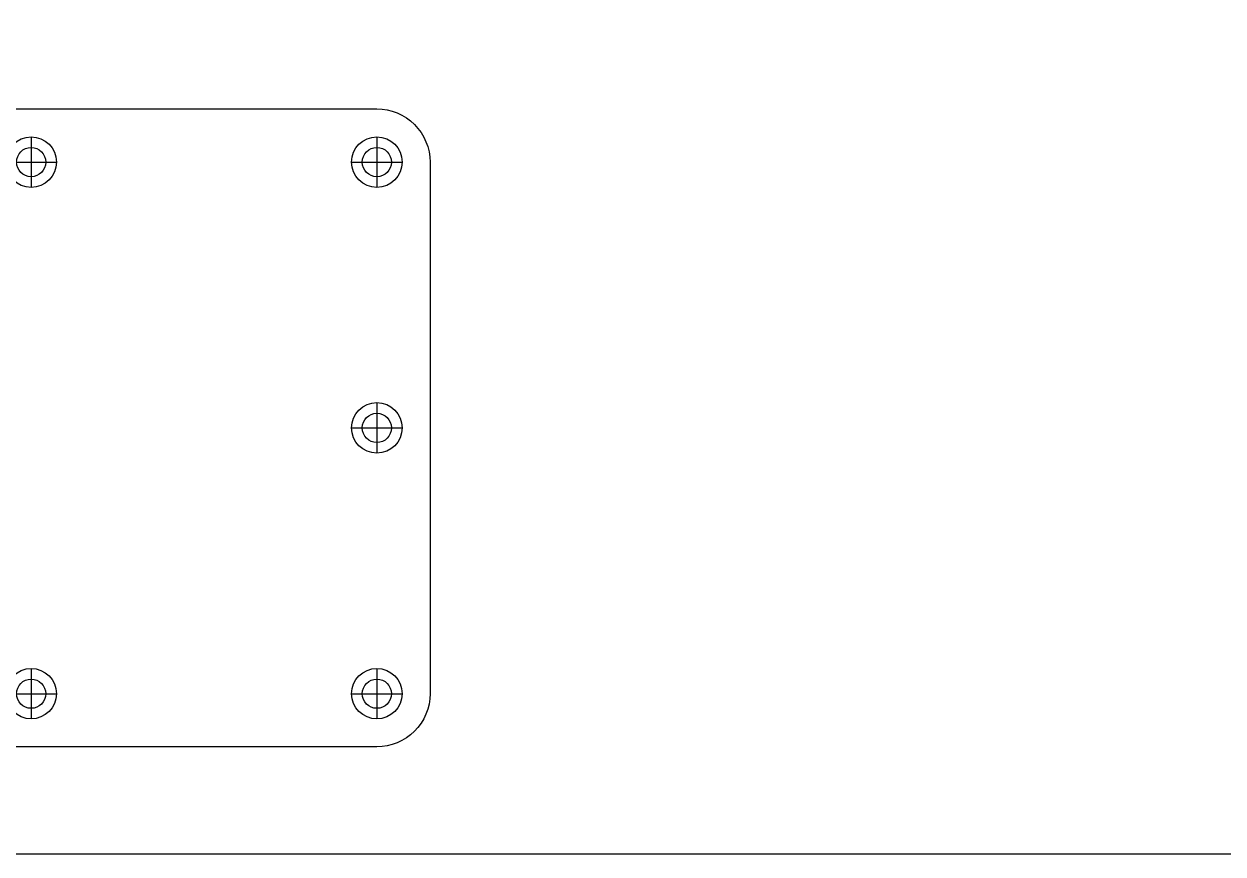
# Model space of a CAD drawing. Header units: millimetres. Extents: x -4251 to 2609, y -1673 to 4048.
# Drawn here: x -3861.2 to -3635.7, y 920.3 to 1076.5 of the extents above; entities that cross this region are included whole.
import ezdxf

# ---------------------------------------------------------------- set-up
doc = ezdxf.new("R2010")
doc.units = ezdxf.units.MM
doc.linetypes.add('CENTER', pattern=[50.8, 31.75, -6.35, 6.35, -6.35])
doc.layers.add('CENTER', color=1, linetype='CENTER')

# ---------------------------------------------------------------- blocks, each defined once
blk = doc.blocks.new('A$C366F0EA6')
at = {"color": 11}
blk.add_lwpolyline([(290, -60), (10, -60, -0.414214), (0, -50), (0, 50, -0.414214), (10, 60), (290, 60, -0.414214), (300, 50), (300, -50, -0.414214)], format="xyb", close=True, dxfattribs=at)
for centre, radius in [((225, 50), 4.75), ((290, 50), 4.75), ((225, 50), 2.75), ((290, 50), 2.75), ((290, 0), 4.75), ((290, 0), 2.75), ((225, -50), 4.75), ((225, -50), 2.75), ((290, -50), 4.75), ((290, -50), 2.75)]:
    blk.add_circle(centre, radius, dxfattribs=at)
at = {"layer": 'CENTER'}
for p, q in [((225, 54.75), (225, 45.25)), ((290, 54.75), (290, 45.25)), ((220.25, 50), (229.75, 50)), ((285.25, 50), (294.75, 50)), ((290, 4.75), (290, -4.75)), ((285.25, 0), (294.75, 0)), ((225, -45.25), (225, -54.75)), ((290, -45.25), (290, -54.75)), ((220.25, -50), (229.75, -50)), ((285.25, -50), (294.75, -50))]:
    blk.add_line(p, q, dxfattribs=at)

msp = doc.modelspace()

# ---------------------------------------------------------------- linework, layer by layer
at = {"elevation": 0}
msp.add_lwpolyline([(-4250.8841, 1721.8586), (-3055.7965, 1721.8586), (-3055.7965, 920.3344), (-4250.8841, 920.3344)], close=True, dxfattribs=at)

# ---------------------------------------------------------------- block references
msp.add_blockref('A$C366F0EA6', (-4084.8443, 1000.4925, 0))

doc.saveas('drawing.dxf')
